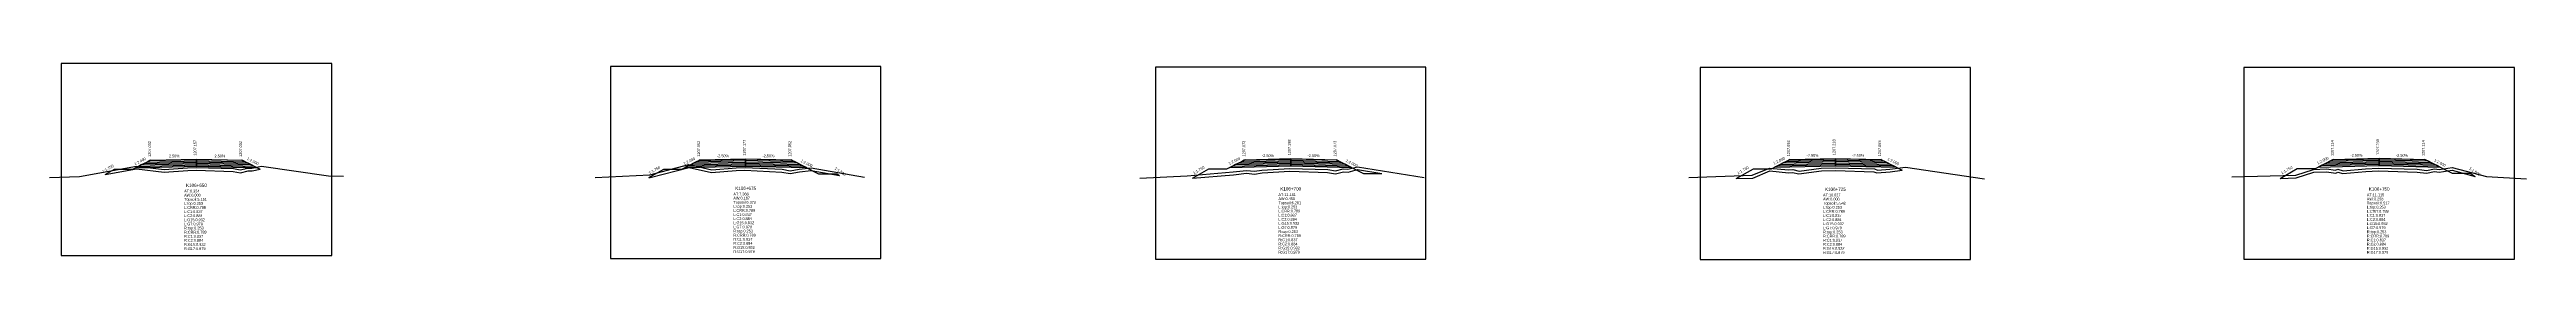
# Model space of a CAD drawing. Extents: x -7 to 78429, y 1189 to 1262.
# Drawn here: x 50583.2 to 50855.2, y 1196.2 to 1217.6 of the extents above; entities that cross this region are included whole.
import ezdxf
from ezdxf.enums import TextEntityAlignment as Align

# ---------------------------------------------------------------- set-up
doc = ezdxf.new("R2010")
doc.units = 0

msp = doc.modelspace()

# ---------------------------------------------------------------- linework, layer by layer
at = {"layer": 'A4_BORDER', "color": 7}
for points in [[(50584.494, 1196.6), (50614.194, 1196.6), (50614.194, 1217.6), (50584.494, 1217.6), (50584.494, 1196.6)], [(50644.799, 1196.274), (50674.499, 1196.274), (50674.499, 1217.274), (50644.799, 1217.274), (50644.799, 1196.274)], [(50704.648, 1196.21), (50734.348, 1196.21), (50734.348, 1217.21), (50704.648, 1217.21), (50704.648, 1196.21)], [(50764.455, 1196.169), (50794.155, 1196.169), (50794.155, 1217.169), (50764.455, 1217.169), (50764.455, 1196.169)], [(50824.16, 1196.187), (50853.86, 1196.187), (50853.86, 1217.187), (50824.16, 1217.187), (50824.16, 1196.187)]]:
    msp.add_lwpolyline(points, dxfattribs=at)
at = {"layer": 'CLEAR_GROUND', "color": 8}
for points in [[(50589.325, 1205.45), (50592.759, 1206.072), (50595.794, 1205.708), (50598.382, 1205.905), (50599.324, 1205.922), (50603.365, 1205.806), (50604.164, 1205.648), (50605.013, 1205.862), (50605.463, 1205.853), (50606.348, 1206.03)], [(50649.025, 1205.124), (50649.169, 1205.131), (50653.432, 1206.233), (50655.897, 1205.678), (50658.613, 1205.893), (50659.577, 1205.93), (50663.636, 1205.731), (50664.52, 1205.576), (50665.576, 1205.761), (50666.833, 1205.89), (50669.966, 1205.341)], [(50708.725, 1205.06), (50713.201, 1205.441), (50714.657, 1205.61), (50715.53, 1205.513), (50716.361, 1205.626), (50719.396, 1205.834), (50723.526, 1205.693), (50724.429, 1205.541), (50725.298, 1205.765), (50725.811, 1205.731), (50726.835, 1205.993), (50729.504, 1205.569)], [(50768.425, 1205.019), (50770.229, 1205.078), (50772.104, 1205.853), (50774.163, 1205.659), (50774.608, 1205.693), (50775.304, 1205.521), (50777.784, 1205.845), (50779.299, 1205.892), (50783.534, 1205.769), (50783.869, 1205.649), (50785.322, 1205.752), (50786.652, 1205.919)], [(50828.125, 1205.037), (50829.906, 1205.085), (50831.852, 1205.719), (50833.215, 1205.765), (50834.239, 1205.625), (50834.473, 1205.718), (50835.037, 1205.555), (50837.53, 1205.794), (50838.929, 1205.856), (50843.169, 1205.732), (50844.226, 1205.591), (50845.086, 1205.782), (50845.594, 1205.705), (50847.009, 1205.926), (50849.543, 1205.259)]]:
    msp.add_lwpolyline(points, dxfattribs=at)
at = {"layer": 'DESIGN_ROAD_TRIMMED', "color": 1}
for points in [[(50589.325, 1205.45), (50590.344, 1206.032), (50592.344, 1206.032), (50594.344, 1207.032), (50594.344, 1207.032), (50594.239, 1206.979), (50594.239, 1206.979), (50593.923, 1206.821), (50593.923, 1206.821), (50593.607, 1206.664), (50593.607, 1206.664), (50593.292, 1206.506), (50593.292, 1206.506), (50592.976, 1206.348), (50592.976, 1206.348), (50592.66, 1206.19), (50599.344, 1206.357), (50599.344, 1206.507), (50599.344, 1206.507), (50599.344, 1206.657), (50599.344, 1206.657), (50599.344, 1206.807), (50599.344, 1206.807), (50599.344, 1206.957), (50599.344, 1206.957), (50599.344, 1207.107), (50599.344, 1207.107), (50599.344, 1207.157), (50599.344, 1207.157), (50599.344, 1207.157), (50599.344, 1207.157), (50599.344, 1207.157), (50599.344, 1207.107), (50599.344, 1207.107), (50599.344, 1206.957), (50599.344, 1206.957), (50599.344, 1206.807), (50599.344, 1206.807), (50599.344, 1206.657), (50599.344, 1206.657), (50599.344, 1206.507), (50599.344, 1206.507), (50599.344, 1206.357), (50606.029, 1206.19), (50605.713, 1206.348), (50605.713, 1206.348), (50605.397, 1206.506), (50605.397, 1206.506), (50605.081, 1206.664), (50605.081, 1206.664), (50604.765, 1206.821), (50604.765, 1206.821), (50604.45, 1206.979), (50604.45, 1206.979), (50604.344, 1207.032), (50604.344, 1207.032), (50606.348, 1206.03)], [(50649.025, 1205.124), (50650.649, 1206.052), (50652.649, 1206.052), (50654.649, 1207.052), (50654.649, 1207.052), (50654.544, 1206.999), (50654.544, 1206.999), (50654.228, 1206.841), (50654.228, 1206.841), (50653.912, 1206.684), (50653.912, 1206.684), (50653.597, 1206.526), (50653.597, 1206.526), (50653.281, 1206.368), (50653.281, 1206.368), (50652.965, 1206.21), (50659.649, 1206.377), (50659.649, 1206.527), (50659.649, 1206.527), (50659.649, 1206.677), (50659.649, 1206.677), (50659.649, 1206.827), (50659.649, 1206.827), (50659.649, 1206.977), (50659.649, 1206.977), (50659.649, 1207.127), (50659.649, 1207.127), (50659.649, 1207.177), (50659.649, 1207.177), (50659.649, 1207.177), (50659.649, 1207.177), (50659.649, 1207.177), (50659.649, 1207.127), (50659.649, 1207.127), (50659.649, 1206.977), (50659.649, 1206.977), (50659.649, 1206.827), (50659.649, 1206.827), (50659.649, 1206.677), (50659.649, 1206.677), (50659.649, 1206.527), (50659.649, 1206.527), (50659.649, 1206.377), (50666.334, 1206.21), (50666.018, 1206.368), (50666.018, 1206.368), (50665.702, 1206.526), (50665.702, 1206.526), (50665.386, 1206.684), (50665.386, 1206.684), (50665.07, 1206.841), (50665.07, 1206.841), (50664.755, 1206.999), (50664.755, 1206.999), (50664.649, 1207.052), (50664.649, 1207.052), (50667.649, 1205.552), (50669.649, 1205.552), (50669.966, 1205.341)], [(50708.725, 1205.06), (50710.498, 1206.073), (50712.498, 1206.073), (50714.498, 1207.073), (50714.498, 1207.073), (50714.393, 1207.02), (50714.393, 1207.02), (50714.077, 1206.862), (50714.077, 1206.862), (50713.761, 1206.705), (50713.761, 1206.705), (50713.446, 1206.547), (50713.446, 1206.547), (50713.13, 1206.389), (50713.13, 1206.389), (50712.814, 1206.231), (50719.498, 1206.398), (50719.498, 1206.548), (50719.498, 1206.548), (50719.498, 1206.698), (50719.498, 1206.698), (50719.498, 1206.848), (50719.498, 1206.848), (50719.498, 1206.998), (50719.498, 1206.998), (50719.498, 1207.148), (50719.498, 1207.148), (50719.498, 1207.198), (50719.498, 1207.198), (50719.498, 1207.198), (50719.498, 1207.198), (50719.498, 1207.198), (50719.498, 1207.148), (50719.498, 1207.148), (50719.498, 1206.998), (50719.498, 1206.998), (50719.498, 1206.848), (50719.498, 1206.848), (50719.498, 1206.698), (50719.498, 1206.698), (50719.498, 1206.548), (50719.498, 1206.548), (50719.498, 1206.398), (50726.182, 1206.231), (50725.867, 1206.389), (50725.867, 1206.389), (50725.551, 1206.547), (50725.551, 1206.547), (50725.235, 1206.705), (50725.235, 1206.705), (50724.919, 1206.862), (50724.919, 1206.862), (50724.604, 1207.02), (50724.604, 1207.02), (50724.498, 1207.073), (50724.498, 1207.073), (50727.498, 1205.573), (50729.498, 1205.573), (50729.504, 1205.569)], [(50768.425, 1205.019), (50770.305, 1206.093), (50772.305, 1206.093), (50774.305, 1207.093), (50774.305, 1207.093), (50774.2, 1207.04), (50774.2, 1207.04), (50773.884, 1206.882), (50773.884, 1206.882), (50773.568, 1206.725), (50773.568, 1206.725), (50773.252, 1206.567), (50773.252, 1206.567), (50772.936, 1206.409), (50772.936, 1206.409), (50772.621, 1206.251), (50779.305, 1206.418), (50779.305, 1206.568), (50779.305, 1206.568), (50779.305, 1206.718), (50779.305, 1206.718), (50779.305, 1206.868), (50779.305, 1206.868), (50779.305, 1207.018), (50779.305, 1207.018), (50779.305, 1207.168), (50779.305, 1207.168), (50779.305, 1207.218), (50779.305, 1207.218), (50779.305, 1207.218), (50779.305, 1207.218), (50779.305, 1207.218), (50779.305, 1207.168), (50779.305, 1207.168), (50779.305, 1207.018), (50779.305, 1207.018), (50779.305, 1206.868), (50779.305, 1206.868), (50779.305, 1206.718), (50779.305, 1206.718), (50779.305, 1206.568), (50779.305, 1206.568), (50779.305, 1206.418), (50785.989, 1206.251), (50785.673, 1206.409), (50785.673, 1206.409), (50785.358, 1206.567), (50785.358, 1206.567), (50785.042, 1206.725), (50785.042, 1206.725), (50784.726, 1206.882), (50784.726, 1206.882), (50784.41, 1207.04), (50784.41, 1207.04), (50784.305, 1207.093), (50784.305, 1207.093), (50786.652, 1205.919)], [(50828.125, 1205.037), (50830.01, 1206.114), (50832.01, 1206.114), (50834.01, 1207.114), (50834.01, 1207.114), (50833.905, 1207.061), (50833.905, 1207.061), (50833.589, 1206.903), (50833.589, 1206.903), (50833.273, 1206.746), (50833.273, 1206.746), (50832.957, 1206.588), (50832.957, 1206.588), (50832.642, 1206.43), (50832.642, 1206.43), (50832.326, 1206.272), (50839.01, 1206.439), (50839.01, 1206.589), (50839.01, 1206.589), (50839.01, 1206.739), (50839.01, 1206.739), (50839.01, 1206.889), (50839.01, 1206.889), (50839.01, 1207.039), (50839.01, 1207.039), (50839.01, 1207.189), (50839.01, 1207.189), (50839.01, 1207.239), (50839.01, 1207.239), (50839.01, 1207.239), (50839.01, 1207.239), (50839.01, 1207.239), (50839.01, 1207.189), (50839.01, 1207.189), (50839.01, 1207.039), (50839.01, 1207.039), (50839.01, 1206.889), (50839.01, 1206.889), (50839.01, 1206.739), (50839.01, 1206.739), (50839.01, 1206.589), (50839.01, 1206.589), (50839.01, 1206.439), (50845.694, 1206.272), (50845.378, 1206.43), (50845.378, 1206.43), (50845.063, 1206.588), (50845.063, 1206.588), (50844.747, 1206.746), (50844.747, 1206.746), (50844.431, 1206.903), (50844.431, 1206.903), (50844.115, 1207.061), (50844.115, 1207.061), (50844.01, 1207.114), (50844.01, 1207.114), (50847.01, 1205.614), (50849.01, 1205.614), (50849.543, 1205.259)]]:
    msp.add_lwpolyline(points, dxfattribs=at)
at = {"layer": 'FINISHED_ROAD', "color": 2}
for points in [[(50590.344, 1206.032), (50592.344, 1206.032), (50594.344, 1207.032), (50594.344, 1207.032), (50599.344, 1207.157), (50604.344, 1207.032), (50604.344, 1207.032)], [(50650.649, 1206.052), (50652.649, 1206.052), (50654.649, 1207.052), (50654.649, 1207.052), (50659.649, 1207.177), (50664.649, 1207.052), (50664.649, 1207.052), (50667.649, 1205.552), (50669.649, 1205.552)], [(50710.498, 1206.073), (50712.498, 1206.073), (50714.498, 1207.073), (50714.498, 1207.073), (50719.498, 1207.198), (50724.498, 1207.073), (50724.498, 1207.073), (50727.498, 1205.573), (50729.498, 1205.573)], [(50770.305, 1206.093), (50772.305, 1206.093), (50774.305, 1207.093), (50774.305, 1207.093), (50779.305, 1207.218), (50784.305, 1207.093), (50784.305, 1207.093)], [(50830.01, 1206.114), (50832.01, 1206.114), (50834.01, 1207.114), (50834.01, 1207.114), (50839.01, 1207.239), (50844.01, 1207.114), (50844.01, 1207.114), (50847.01, 1205.614), (50849.01, 1205.614)]]:
    msp.add_lwpolyline(points, dxfattribs=at)
at = {"layer": 'LAYER_0', "color": 4}
for points in [[(50594.344, 1207.032), (50594.239, 1206.979), (50599.344, 1207.107), (50599.344, 1207.157)], [(50654.649, 1207.052), (50654.544, 1206.999), (50659.649, 1207.127), (50659.649, 1207.177)], [(50714.498, 1207.073), (50714.393, 1207.02), (50719.498, 1207.148), (50719.498, 1207.198)], [(50774.305, 1207.093), (50774.2, 1207.04), (50779.305, 1207.168), (50779.305, 1207.218)], [(50834.01, 1207.114), (50833.905, 1207.061), (50839.01, 1207.189), (50839.01, 1207.239)]]:
    msp.add_lwpolyline(points, dxfattribs=at)
at = {"layer": 'LAYER_1', "color": 4}
for points in [[(50594.239, 1206.979), (50593.923, 1206.821), (50599.344, 1206.957), (50599.344, 1207.107)], [(50654.544, 1206.999), (50654.228, 1206.841), (50659.649, 1206.977), (50659.649, 1207.127)], [(50714.393, 1207.02), (50714.077, 1206.862), (50719.498, 1206.998), (50719.498, 1207.148)], [(50774.2, 1207.04), (50773.884, 1206.882), (50779.305, 1207.018), (50779.305, 1207.168)], [(50833.905, 1207.061), (50833.589, 1206.903), (50839.01, 1207.039), (50839.01, 1207.189)]]:
    msp.add_lwpolyline(points, dxfattribs=at)
at = {"layer": 'LAYER_10', "color": 6}
for points in [[(50605.397, 1206.506), (50605.713, 1206.348), (50599.344, 1206.507), (50599.344, 1206.657)], [(50665.702, 1206.526), (50666.018, 1206.368), (50659.649, 1206.527), (50659.649, 1206.677)], [(50725.551, 1206.547), (50725.867, 1206.389), (50719.498, 1206.548), (50719.498, 1206.698)], [(50785.358, 1206.567), (50785.673, 1206.409), (50779.305, 1206.568), (50779.305, 1206.718)], [(50845.063, 1206.588), (50845.378, 1206.43), (50839.01, 1206.589), (50839.01, 1206.739)]]:
    msp.add_lwpolyline(points, dxfattribs=at)
at = {"layer": 'LAYER_11', "color": 6}
for points in [[(50605.713, 1206.348), (50606.029, 1206.19), (50599.344, 1206.357), (50599.344, 1206.507)], [(50666.018, 1206.368), (50666.334, 1206.21), (50659.649, 1206.377), (50659.649, 1206.527)], [(50725.867, 1206.389), (50726.182, 1206.231), (50719.498, 1206.398), (50719.498, 1206.548)], [(50785.673, 1206.409), (50785.989, 1206.251), (50779.305, 1206.418), (50779.305, 1206.568)], [(50845.378, 1206.43), (50845.694, 1206.272), (50839.01, 1206.439), (50839.01, 1206.589)]]:
    msp.add_lwpolyline(points, dxfattribs=at)
at = {"layer": 'LAYER_2', "color": 4}
for points in [[(50593.923, 1206.821), (50593.607, 1206.664), (50599.344, 1206.807), (50599.344, 1206.957)], [(50654.228, 1206.841), (50653.912, 1206.684), (50659.649, 1206.827), (50659.649, 1206.977)], [(50714.077, 1206.862), (50713.761, 1206.705), (50719.498, 1206.848), (50719.498, 1206.998)], [(50773.884, 1206.882), (50773.568, 1206.725), (50779.305, 1206.868), (50779.305, 1207.018)], [(50833.589, 1206.903), (50833.273, 1206.746), (50839.01, 1206.889), (50839.01, 1207.039)]]:
    msp.add_lwpolyline(points, dxfattribs=at)
at = {"layer": 'LAYER_3', "color": 4}
for points in [[(50593.607, 1206.664), (50593.292, 1206.506), (50599.344, 1206.657), (50599.344, 1206.807)], [(50653.912, 1206.684), (50653.597, 1206.526), (50659.649, 1206.677), (50659.649, 1206.827)], [(50713.761, 1206.705), (50713.446, 1206.547), (50719.498, 1206.698), (50719.498, 1206.848)], [(50773.568, 1206.725), (50773.252, 1206.567), (50779.305, 1206.718), (50779.305, 1206.868)], [(50833.273, 1206.746), (50832.957, 1206.588), (50839.01, 1206.739), (50839.01, 1206.889)]]:
    msp.add_lwpolyline(points, dxfattribs=at)
at = {"layer": 'LAYER_4', "color": 4}
for points in [[(50593.292, 1206.506), (50592.976, 1206.348), (50599.344, 1206.507), (50599.344, 1206.657)], [(50653.597, 1206.526), (50653.281, 1206.368), (50659.649, 1206.527), (50659.649, 1206.677)], [(50713.446, 1206.547), (50713.13, 1206.389), (50719.498, 1206.548), (50719.498, 1206.698)], [(50773.252, 1206.567), (50772.936, 1206.409), (50779.305, 1206.568), (50779.305, 1206.718)], [(50832.957, 1206.588), (50832.642, 1206.43), (50839.01, 1206.589), (50839.01, 1206.739)]]:
    msp.add_lwpolyline(points, dxfattribs=at)
at = {"layer": 'LAYER_5', "color": 4}
for points in [[(50592.976, 1206.348), (50592.66, 1206.19), (50599.344, 1206.357), (50599.344, 1206.507)], [(50653.281, 1206.368), (50652.965, 1206.21), (50659.649, 1206.377), (50659.649, 1206.527)], [(50713.13, 1206.389), (50712.814, 1206.231), (50719.498, 1206.398), (50719.498, 1206.548)], [(50772.936, 1206.409), (50772.621, 1206.251), (50779.305, 1206.418), (50779.305, 1206.568)], [(50832.642, 1206.43), (50832.326, 1206.272), (50839.01, 1206.439), (50839.01, 1206.589)]]:
    msp.add_lwpolyline(points, dxfattribs=at)
at = {"layer": 'LAYER_6', "color": 6}
for points in [[(50604.344, 1207.032), (50604.45, 1206.979), (50599.344, 1207.107), (50599.344, 1207.157)], [(50664.649, 1207.052), (50664.755, 1206.999), (50659.649, 1207.127), (50659.649, 1207.177)], [(50724.498, 1207.073), (50724.604, 1207.02), (50719.498, 1207.148), (50719.498, 1207.198)], [(50784.305, 1207.093), (50784.41, 1207.04), (50779.305, 1207.168), (50779.305, 1207.218)], [(50844.01, 1207.114), (50844.115, 1207.061), (50839.01, 1207.189), (50839.01, 1207.239)]]:
    msp.add_lwpolyline(points, dxfattribs=at)
at = {"layer": 'LAYER_7', "color": 6}
for points in [[(50604.45, 1206.979), (50604.765, 1206.821), (50599.344, 1206.957), (50599.344, 1207.107)], [(50664.755, 1206.999), (50665.07, 1206.841), (50659.649, 1206.977), (50659.649, 1207.127)], [(50724.604, 1207.02), (50724.919, 1206.862), (50719.498, 1206.998), (50719.498, 1207.148)], [(50784.41, 1207.04), (50784.726, 1206.882), (50779.305, 1207.018), (50779.305, 1207.168)], [(50844.115, 1207.061), (50844.431, 1206.903), (50839.01, 1207.039), (50839.01, 1207.189)]]:
    msp.add_lwpolyline(points, dxfattribs=at)
at = {"layer": 'LAYER_8', "color": 6}
for points in [[(50604.765, 1206.821), (50605.081, 1206.664), (50599.344, 1206.807), (50599.344, 1206.957)], [(50665.07, 1206.841), (50665.386, 1206.684), (50659.649, 1206.827), (50659.649, 1206.977)], [(50724.919, 1206.862), (50725.235, 1206.705), (50719.498, 1206.848), (50719.498, 1206.998)], [(50784.726, 1206.882), (50785.042, 1206.725), (50779.305, 1206.868), (50779.305, 1207.018)], [(50844.431, 1206.903), (50844.747, 1206.746), (50839.01, 1206.889), (50839.01, 1207.039)]]:
    msp.add_lwpolyline(points, dxfattribs=at)
at = {"layer": 'LAYER_9', "color": 6}
for points in [[(50605.081, 1206.664), (50605.397, 1206.506), (50599.344, 1206.657), (50599.344, 1206.807)], [(50665.386, 1206.684), (50665.702, 1206.526), (50659.649, 1206.677), (50659.649, 1206.827)], [(50725.235, 1206.705), (50725.551, 1206.547), (50719.498, 1206.698), (50719.498, 1206.848)], [(50785.042, 1206.725), (50785.358, 1206.567), (50779.305, 1206.718), (50779.305, 1206.868)], [(50844.747, 1206.746), (50845.063, 1206.588), (50839.01, 1206.739), (50839.01, 1206.889)]]:
    msp.add_lwpolyline(points, dxfattribs=at)
at = {"layer": 'NATURAL_GROUND', "color": 3}
for points in [[(50583.214, 1205.133), (50586.497, 1205.242), (50592.75, 1206.376), (50595.8, 1206.01), (50598.368, 1206.205), (50599.325, 1206.222), (50603.398, 1206.105), (50604.156, 1205.956), (50604.978, 1206.162), (50605.436, 1206.154), (50606.487, 1206.364), (50613.843, 1205.314), (50615.509, 1205.269)], [(50643.12, 1205.131), (50649.123, 1205.429), (50653.427, 1206.542), (50655.918, 1205.981), (50658.595, 1206.193), (50659.578, 1206.23), (50663.669, 1206.029), (50664.52, 1205.881), (50665.534, 1206.059), (50666.844, 1206.192), (50672.705, 1205.166)], [(50702.948, 1205.051), (50708.128, 1205.31), (50713.171, 1205.74), (50714.656, 1205.912), (50715.526, 1205.815), (50716.33, 1205.925), (50719.391, 1206.134), (50723.556, 1205.992), (50724.416, 1205.847), (50725.269, 1206.067), (50725.783, 1206.033), (50726.82, 1206.299), (50734.139, 1205.137)], [(50763.218, 1205.149), (50770.165, 1205.376), (50772.058, 1206.159), (50774.166, 1205.96), (50774.633, 1205.996), (50775.321, 1205.826), (50777.76, 1206.144), (50779.299, 1206.192), (50783.591, 1206.068), (50783.911, 1205.952), (50785.293, 1206.051), (50787.006, 1206.266), (50795.68, 1205.003)], [(50822.851, 1205.195), (50829.854, 1205.384), (50831.799, 1206.017), (50833.23, 1206.066), (50834.202, 1205.933), (50834.458, 1206.035), (50835.065, 1205.86), (50837.509, 1206.093), (50838.927, 1206.156), (50843.193, 1206.032), (50844.213, 1205.895), (50845.076, 1206.087), (50845.593, 1206.009), (50847.025, 1206.232), (50850.788, 1205.241), (50855.185, 1205.002)]]:
    msp.add_lwpolyline(points, dxfattribs=at)
at = {"layer": 'STRUCTURE_LEFT', "color": 4}
for points in [[(50594.344, 1207.032), (50594.239, 1206.979), (50594.239, 1206.979), (50593.923, 1206.821), (50593.923, 1206.821), (50593.607, 1206.664), (50593.607, 1206.664), (50593.292, 1206.506), (50593.292, 1206.506), (50592.976, 1206.348), (50592.976, 1206.348), (50592.66, 1206.19), (50599.344, 1206.357), (50599.344, 1206.507), (50599.344, 1206.507), (50599.344, 1206.657), (50599.344, 1206.657), (50599.344, 1206.807), (50599.344, 1206.807), (50599.344, 1206.957), (50599.344, 1206.957), (50599.344, 1207.107), (50599.344, 1207.107), (50599.344, 1207.157), (50599.344, 1207.157)], [(50654.649, 1207.052), (50654.544, 1206.999), (50654.544, 1206.999), (50654.228, 1206.841), (50654.228, 1206.841), (50653.912, 1206.684), (50653.912, 1206.684), (50653.597, 1206.526), (50653.597, 1206.526), (50653.281, 1206.368), (50653.281, 1206.368), (50652.965, 1206.21), (50659.649, 1206.377), (50659.649, 1206.527), (50659.649, 1206.527), (50659.649, 1206.677), (50659.649, 1206.677), (50659.649, 1206.827), (50659.649, 1206.827), (50659.649, 1206.977), (50659.649, 1206.977), (50659.649, 1207.127), (50659.649, 1207.127), (50659.649, 1207.177), (50659.649, 1207.177)], [(50714.498, 1207.073), (50714.393, 1207.02), (50714.393, 1207.02), (50714.077, 1206.862), (50714.077, 1206.862), (50713.761, 1206.705), (50713.761, 1206.705), (50713.446, 1206.547), (50713.446, 1206.547), (50713.13, 1206.389), (50713.13, 1206.389), (50712.814, 1206.231), (50719.498, 1206.398), (50719.498, 1206.548), (50719.498, 1206.548), (50719.498, 1206.698), (50719.498, 1206.698), (50719.498, 1206.848), (50719.498, 1206.848), (50719.498, 1206.998), (50719.498, 1206.998), (50719.498, 1207.148), (50719.498, 1207.148), (50719.498, 1207.198), (50719.498, 1207.198)], [(50774.305, 1207.093), (50774.2, 1207.04), (50774.2, 1207.04), (50773.884, 1206.882), (50773.884, 1206.882), (50773.568, 1206.725), (50773.568, 1206.725), (50773.252, 1206.567), (50773.252, 1206.567), (50772.936, 1206.409), (50772.936, 1206.409), (50772.621, 1206.251), (50779.305, 1206.418), (50779.305, 1206.568), (50779.305, 1206.568), (50779.305, 1206.718), (50779.305, 1206.718), (50779.305, 1206.868), (50779.305, 1206.868), (50779.305, 1207.018), (50779.305, 1207.018), (50779.305, 1207.168), (50779.305, 1207.168), (50779.305, 1207.218), (50779.305, 1207.218)], [(50834.01, 1207.114), (50833.905, 1207.061), (50833.905, 1207.061), (50833.589, 1206.903), (50833.589, 1206.903), (50833.273, 1206.746), (50833.273, 1206.746), (50832.957, 1206.588), (50832.957, 1206.588), (50832.642, 1206.43), (50832.642, 1206.43), (50832.326, 1206.272), (50839.01, 1206.439), (50839.01, 1206.589), (50839.01, 1206.589), (50839.01, 1206.739), (50839.01, 1206.739), (50839.01, 1206.889), (50839.01, 1206.889), (50839.01, 1207.039), (50839.01, 1207.039), (50839.01, 1207.189), (50839.01, 1207.189), (50839.01, 1207.239), (50839.01, 1207.239)]]:
    msp.add_lwpolyline(points, dxfattribs=at)
at = {"layer": 'STRUCTURE_RIGHT', "color": 6}
for points in [[(50599.344, 1207.157), (50599.344, 1207.157), (50599.344, 1207.107), (50599.344, 1207.107), (50599.344, 1206.957), (50599.344, 1206.957), (50599.344, 1206.807), (50599.344, 1206.807), (50599.344, 1206.657), (50599.344, 1206.657), (50599.344, 1206.507), (50599.344, 1206.507), (50599.344, 1206.357), (50606.029, 1206.19), (50605.713, 1206.348), (50605.713, 1206.348), (50605.397, 1206.506), (50605.397, 1206.506), (50605.081, 1206.664), (50605.081, 1206.664), (50604.765, 1206.821), (50604.765, 1206.821), (50604.45, 1206.979), (50604.45, 1206.979), (50604.344, 1207.032)], [(50659.649, 1207.177), (50659.649, 1207.177), (50659.649, 1207.127), (50659.649, 1207.127), (50659.649, 1206.977), (50659.649, 1206.977), (50659.649, 1206.827), (50659.649, 1206.827), (50659.649, 1206.677), (50659.649, 1206.677), (50659.649, 1206.527), (50659.649, 1206.527), (50659.649, 1206.377), (50666.334, 1206.21), (50666.018, 1206.368), (50666.018, 1206.368), (50665.702, 1206.526), (50665.702, 1206.526), (50665.386, 1206.684), (50665.386, 1206.684), (50665.07, 1206.841), (50665.07, 1206.841), (50664.755, 1206.999), (50664.755, 1206.999), (50664.649, 1207.052)], [(50719.498, 1207.198), (50719.498, 1207.198), (50719.498, 1207.148), (50719.498, 1207.148), (50719.498, 1206.998), (50719.498, 1206.998), (50719.498, 1206.848), (50719.498, 1206.848), (50719.498, 1206.698), (50719.498, 1206.698), (50719.498, 1206.548), (50719.498, 1206.548), (50719.498, 1206.398), (50726.182, 1206.231), (50725.867, 1206.389), (50725.867, 1206.389), (50725.551, 1206.547), (50725.551, 1206.547), (50725.235, 1206.705), (50725.235, 1206.705), (50724.919, 1206.862), (50724.919, 1206.862), (50724.604, 1207.02), (50724.604, 1207.02), (50724.498, 1207.073)], [(50779.305, 1207.218), (50779.305, 1207.218), (50779.305, 1207.168), (50779.305, 1207.168), (50779.305, 1207.018), (50779.305, 1207.018), (50779.305, 1206.868), (50779.305, 1206.868), (50779.305, 1206.718), (50779.305, 1206.718), (50779.305, 1206.568), (50779.305, 1206.568), (50779.305, 1206.418), (50785.989, 1206.251), (50785.673, 1206.409), (50785.673, 1206.409), (50785.358, 1206.567), (50785.358, 1206.567), (50785.042, 1206.725), (50785.042, 1206.725), (50784.726, 1206.882), (50784.726, 1206.882), (50784.41, 1207.04), (50784.41, 1207.04), (50784.305, 1207.093)], [(50839.01, 1207.239), (50839.01, 1207.239), (50839.01, 1207.189), (50839.01, 1207.189), (50839.01, 1207.039), (50839.01, 1207.039), (50839.01, 1206.889), (50839.01, 1206.889), (50839.01, 1206.739), (50839.01, 1206.739), (50839.01, 1206.589), (50839.01, 1206.589), (50839.01, 1206.439), (50845.694, 1206.272), (50845.378, 1206.43), (50845.378, 1206.43), (50845.063, 1206.588), (50845.063, 1206.588), (50844.747, 1206.746), (50844.747, 1206.746), (50844.431, 1206.903), (50844.431, 1206.903), (50844.115, 1207.061), (50844.115, 1207.061), (50844.01, 1207.114)]]:
    msp.add_lwpolyline(points, dxfattribs=at)

# ---------------------------------------------------------------- texts
at = {"layer": 'INFO_TEXT'}
for s, p in [('AT:6.354', (50597.994, 1203.5)), ('AW:0.000', (50597.994, 1203.05)), ('Topsoil:5.151', (50597.994, 1202.6)), ('L:top:0.253', (50597.994, 1202.15)), ('AT:7.366', (50658.299, 1203.174)), ('AW:0.167', (50658.299, 1202.724)), ('Topsoil:6.372', (50658.299, 1202.274)), ('L:top:0.253', (50658.299, 1201.824)), ('AT:11.181', (50718.148, 1203.11)), ('AW:0.450', (50718.148, 1202.66)), ('Topsoil:6.281', (50718.148, 1202.21)), ('AT:10.027', (50777.955, 1203.069)), ('AW:0.000', (50777.955, 1202.619)), ('Topsoil:5.542', (50777.955, 1202.169)), ('AT:11.115', (50837.66, 1203.087)), ('AW:0.258', (50837.66, 1202.637)), ('Topsoil:6.517', (50837.66, 1202.187)), ('L:CRR:0.789', (50597.994, 1201.7)), ('L:C1:0.837', (50597.994, 1201.25)), ('L:C2:0.884', (50597.994, 1200.8)), ('L:G15:0.932', (50597.994, 1200.35)), ('L:G7:0.979', (50597.994, 1199.9)), ('R:top:0.253', (50597.994, 1199.45)), ('L:CRR:0.789', (50658.299, 1201.374)), ('L:C1:0.837', (50658.299, 1200.924)), ('L:C2:0.884', (50658.299, 1200.474)), ('L:G15:0.932', (50658.299, 1200.024)), ('L:G7:0.979', (50658.299, 1199.574)), ('R:top:0.253', (50658.299, 1199.124)), ('L:top:0.253', (50718.148, 1201.76)), ('L:CRR:0.789', (50718.148, 1201.31)), ('L:C1:0.837', (50718.148, 1200.86)), ('L:C2:0.884', (50718.148, 1200.41)), ('L:G15:0.932', (50718.148, 1199.96)), ('L:G7:0.979', (50718.148, 1199.51)), ('L:top:0.253', (50777.955, 1201.719)), ('L:CRR:0.789', (50777.955, 1201.269)), ('L:C1:0.837', (50777.955, 1200.819)), ('L:C2:0.884', (50777.955, 1200.369)), ('L:G15:0.932', (50777.955, 1199.919)), ('L:G7:0.979', (50777.955, 1199.469)), ('L:top:0.253', (50837.66, 1201.737)), ('L:CRR:0.789', (50837.66, 1201.287)), ('L:C1:0.837', (50837.66, 1200.837)), ('L:C2:0.884', (50837.66, 1200.387)), ('L:G15:0.932', (50837.66, 1199.937)), ('L:G7:0.979', (50837.66, 1199.487)), ('R:CRR:0.789', (50597.994, 1199)), ('R:C1:0.837', (50597.994, 1198.55)), ('R:C2:0.884', (50597.994, 1198.1)), ('R:G15:0.932', (50597.994, 1197.65)), ('R:G17:0.979', (50597.994, 1197.2)), ('R:CRR:0.789', (50658.299, 1198.674)), ('R:C1:0.837', (50658.299, 1198.224)), ('R:C2:0.884', (50658.299, 1197.774)), ('R:G15:0.932', (50658.299, 1197.324)), ('R:G17:0.979', (50658.299, 1196.874)), ('R:top:0.253', (50718.148, 1199.06)), ('R:CRR:0.789', (50718.148, 1198.61)), ('R:C1:0.837', (50718.148, 1198.16)), ('R:C2:0.884', (50718.148, 1197.71)), ('R:G15:0.932', (50718.148, 1197.26)), ('R:G17:0.979', (50718.148, 1196.81)), ('R:top:0.253', (50777.955, 1199.019)), ('R:CRR:0.789', (50777.955, 1198.569)), ('R:C1:0.837', (50777.955, 1198.119)), ('R:C2:0.884', (50777.955, 1197.669)), ('R:G15:0.932', (50777.955, 1197.219)), ('R:G17:0.979', (50777.955, 1196.769)), ('R:top:0.253', (50837.66, 1199.037)), ('R:CRR:0.789', (50837.66, 1198.587)), ('R:C1:0.837', (50837.66, 1198.137)), ('R:C2:0.884', (50837.66, 1197.687)), ('R:G15:0.932', (50837.66, 1197.237)), ('R:G17:0.979', (50837.66, 1196.787))]:
    msp.add_text(s, height=0.3, dxfattribs=at).set_placement(p)
at = {"layer": 'LEFT_TEXT_H'}
for s, p in [('1207.032', (50594.344, 1207.392)), ('1207.052', (50654.649, 1207.412)), ('1207.073', (50714.498, 1207.433)), ('1207.093', (50774.305, 1207.453)), ('1207.114', (50834.01, 1207.474))]:
    msp.add_text(s, height=0.3, rotation=90, dxfattribs=at).set_placement(p)
at = {"layer": 'POINT_TEXT_H'}
for s, p in [('1207.157', (50599.344, 1207.517)), ('1207.177', (50659.649, 1207.537)), ('1207.198', (50719.498, 1207.558)), ('1207.218', (50779.305, 1207.578)), ('1207.239', (50839.01, 1207.599))]:
    msp.add_text(s, height=0.3, rotation=90, dxfattribs=at).set_placement(p)
at = {"layer": 'RIGHT_TEXT_H'}
for s, p in [('1207.032', (50604.344, 1207.392)), ('1207.052', (50664.649, 1207.412)), ('1207.073', (50724.498, 1207.433)), ('1207.093', (50784.305, 1207.453)), ('1207.114', (50844.01, 1207.474))]:
    msp.add_text(s, height=0.3, rotation=90, dxfattribs=at).set_placement(p)
at = {"layer": 'SLOPE_left'}
for s, rotation, p in [('1:1.750', 29.745, (50589.745, 1205.897)), ('1:2.000', 26.565, (50593.264, 1206.693)), ('1:1.750', 29.745, (50649.748, 1205.744)), ('1:2.000', 26.565, (50653.569, 1206.713)), ('1:1.750', 29.745, (50709.522, 1205.723)), ('1:2.000', 26.565, (50713.418, 1206.734)), ('1:1.750', 29.745, (50769.276, 1205.712)), ('1:2.000', 26.565, (50773.224, 1206.754)), ('1:1.750', 29.745, (50828.978, 1205.732)), ('1:2.000', 26.565, (50832.929, 1206.775))]:
    msp.add_text(s, height=0.3, rotation=rotation, dxfattribs=at).set_placement(p, align=Align.BOTTOM_CENTER)
at = {"layer": 'SLOPE_right'}
for s, rotation, p in [('1:2.000', -26.565, (50605.427, 1206.692)), ('1:2.000', -26.565, (50666.23, 1206.463)), ('1:1.500', -33.69, (50669.908, 1205.596)), ('1:2.000', -26.565, (50726.079, 1206.484)), ('1:2.000', -26.565, (50785.559, 1206.667)), ('1:2.000', -26.565, (50845.59, 1206.525)), ('1:1.500', -33.69, (50849.376, 1205.586))]:
    msp.add_text(s, height=0.3, rotation=rotation, dxfattribs=at).set_placement(p, align=Align.BOTTOM_CENTER)
at = {"layer": 'SLOPE_TEXT'}
for p in [(50596.844, 1207.334), (50601.844, 1207.334), (50657.149, 1207.354), (50662.149, 1207.354), (50716.998, 1207.376), (50721.998, 1207.376), (50776.805, 1207.396), (50781.805, 1207.396), (50836.51, 1207.417), (50841.51, 1207.417)]:
    msp.add_text('-2.50%', height=0.3, dxfattribs=at).set_placement(p, align=Align.CENTER)
at = {"layer": 'STATION_TITLE'}
for s, p in [('K106+650', (50599.344, 1204.1)), ('K106+675', (50659.649, 1203.774)), ('K106+700', (50719.498, 1203.71)), ('K106+725', (50779.305, 1203.669)), ('K106+750', (50839.01, 1203.687))]:
    msp.add_text(s, height=0.36, dxfattribs=at).set_placement(p, align=Align.CENTER)

doc.saveas('drawing.dxf')
